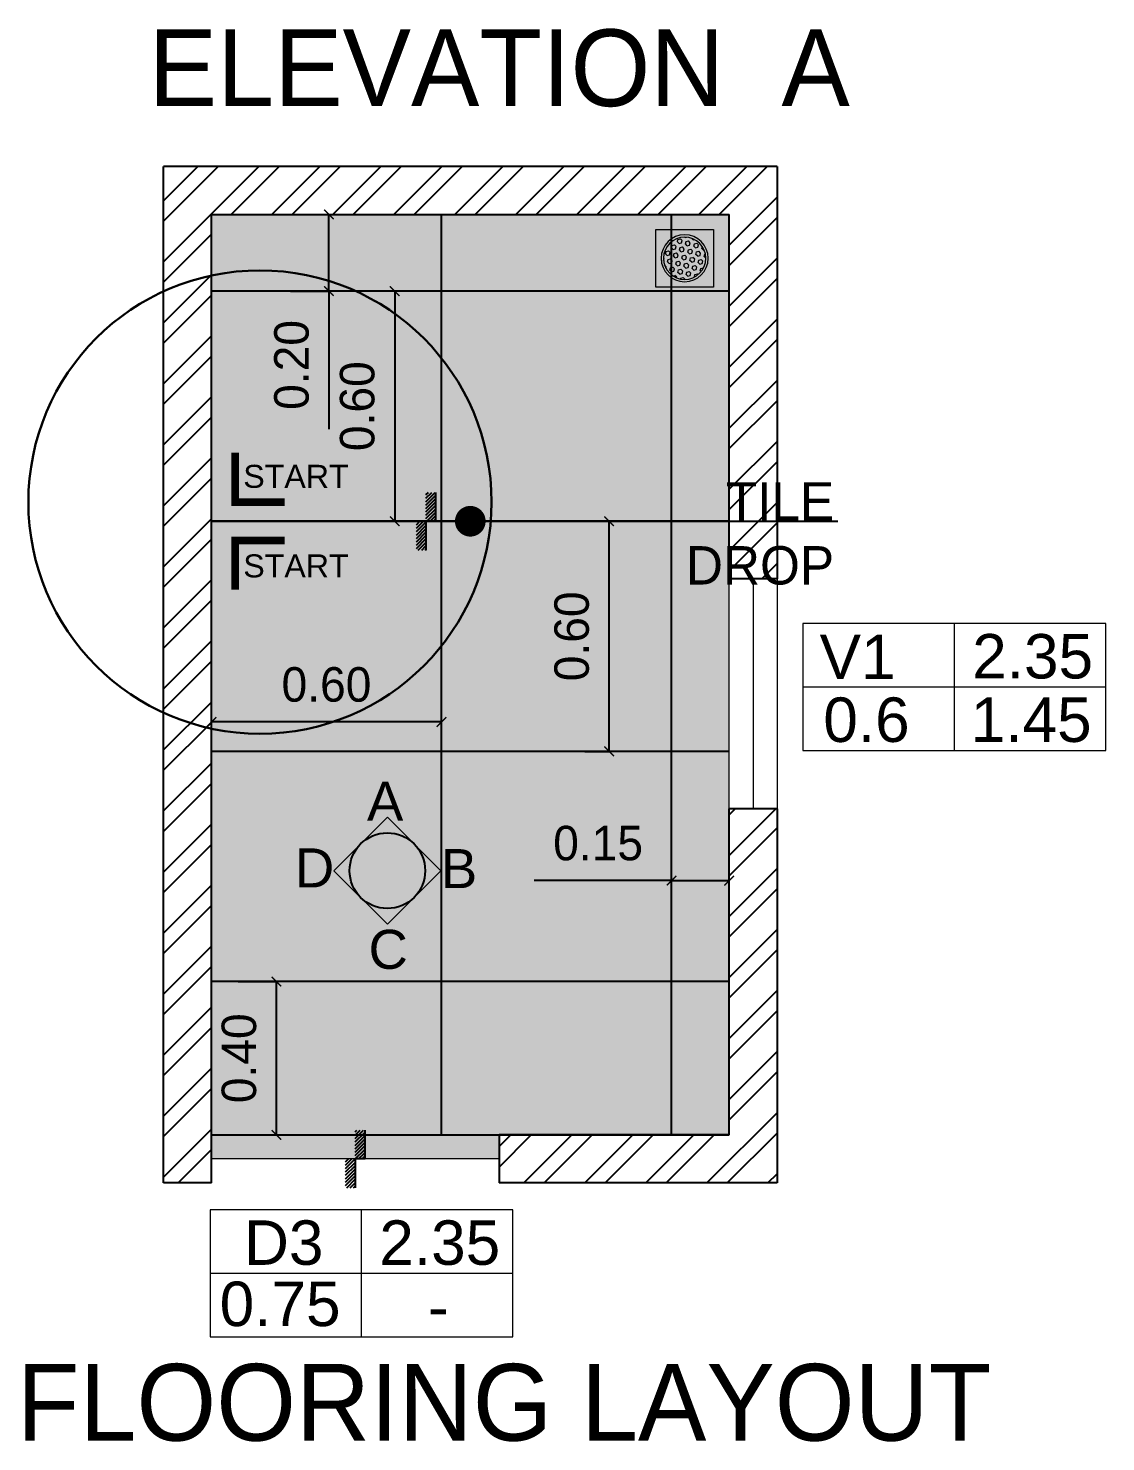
# Model space of a CAD drawing. Header units: metres. Extents: x 494 to 1845, y -666 to 1061.
# Drawn here: x 1783.964 to 1786.773, y 201.382 to 205.067 of the extents above; entities that cross this region are included whole.
import ezdxf

# ---------------------------------------------------------------- set-up
doc = ezdxf.new("R2010")
doc.units = ezdxf.units.M
doc.header["$MEASUREMENT"] = 0
doc.linetypes.add('1', pattern=[0])
doc.layers.get('Defpoints').update_dxf_attribs({"color": 12})
for name, color, linetype, lineweight in [('.', 7, 'Continuous', 5), ('01 WALL', 7, 'Continuous', 25), ('10 furniture', 8, 'Continuous', 13), ('ARCHITECTURAL COMMENTS', 2, 'Continuous', 30), ('toilet', 8, 'Continuous', 0), ('VDA-DOOR', 23, 'Continuous', 5), ('VDA-DW TAGS', 4, 'Continuous', 9), ('VDA-ELEV LINES', 8, 'Continuous', 9), ('VDA-WALL', 250, 'Continuous', 25), ('VDA-WINDOW', 5, 'Continuous', 9)]:
    doc.layers.add(name, color=color, linetype=linetype, lineweight=lineweight)
for name, color, linetype in [('A-TAGS', 210, 'Continuous'), ('Flooring', 250, 'Continuous'), ('TILE DROP', 180, '1'), ('TOILET FIXTURES', 8, 'Continuous'), ('VDA-DIM', 252, '1'), ('VDA-TEXT', 250, '1'), ('VDA-WALL HATCH', 252, 'Continuous'), ('VDA_TILES', 152, '1')]:
    doc.layers.add(name, color=color, linetype=linetype)
doc.styles.add('0.2', font='arial.ttf', dxfattribs={"height": 0.2})
doc.styles.add('arial', font='arial.ttf', dxfattribs={"height": 0.3})
doc.styles.add('RS', font='GOTHIC.TTF')
doc.styles.get("Standard").update_dxf_attribs({"font": 'arial.ttf'})
doc.dimstyles.new('SMALL-1', dxfattribs={"dimtxt": 0.16, "dimasz": 0.035, "dimexe": 0, "dimexo": 0.1, "dimgap": 0.05, "dimtad": 1, "dimzin": 0, "dimdsep": 46, "dimtxsty": 'RS', "dimblk": 'DOT', "dimcen": 2.5, "dimclrd": 256, "dimclre": 256, "dimclrt": 5, "dimadec": 0, "dimazin": 0, "dimtfac": 1, "dimtdec": 3, "dimtofl": 0, "dimtmove": 0, "dimatfit": 3, "dimfxl": 0, "dimtolj": 1, "dimtzin": 0, "dimarcsym": 0})
doc.dimstyles.get("Standard").update_dxf_attribs({"dimtxt": 0.18, "dimasz": 0.18, "dimexe": 0.18, "dimexo": 0.0625, "dimgap": 0.09, "dimtad": 0, "dimtih": 1, "dimtoh": 1, "dimdec": 4, "dimzin": 0, "dimdsep": 46, "dimtxsty": 'Standard', "dimcen": 0.09, "dimadec": 0, "dimazin": 0, "dimtfac": 1, "dimtdec": 4, "dimtofl": 0, "dimtmove": 0, "dimatfit": 3, "dimfxl": 0, "dimtolj": 1, "dimtzin": 0, "dimarcsym": 0})
pattern_1 = [(45, (527.15222, -169.54666), (-0.079549513, 0.079549513), []), (45, (527.20525, -169.54666), (-0.079549513, 0.079549513), [])]
pattern_2 = [(135, (-4e-16, 0.375), (-0.00441942, -0.00441942), [])]

# ---------------------------------------------------------------- blocks, each defined once
blk = doc.blocks.new('TT-level diff-flat-14')
at = {"layer": 'TILE DROP'}
h = blk.add_hatch(dxfattribs=at)
h.set_pattern_fill('ANSI31', color=256, scale=0.05, angle=90, style=0)
h.set_pattern_definition(pattern_2)
h.paths.add_polyline_path([(-0.075, 0.025), (-0.075, 0), (0, 0), (0, 0.025)])
h = blk.add_hatch(dxfattribs=at)
h.set_pattern_fill('ANSI31', color=256, scale=0.05, angle=90, style=0)
h.set_pattern_definition(pattern_2)
h.paths.add_polyline_path([(0, 0), (0, -0.025), (0.075, -0.025), (0.075, 0)])
for points in [[(0, 0), (-0.075, 0)], [(0.075, -0.025), (0, -0.025), (0, 0), (-0.075, 0)]]:
    blk.add_lwpolyline(points, dxfattribs=at)
blk = doc.blocks.new('V1')
at = {"layer": 'VDA-DW TAGS'}
for p, q in [((1525.346, 322.8255), (1525.346, 323.1564)), ((1525.7407, 322.9909), (1524.951, 322.9909))]:
    blk.add_line(p, q, dxfattribs=at)
blk.add_lwpolyline([(1525.7407, 323.1564), (1524.951, 323.1564), (1524.951, 322.8255), (1525.7407, 322.8255)], close=True, dxfattribs=at)
at = {"layer": 'VDA-DW TAGS', "char_height": 0.11598, "attachment_point": 8, "style": 'arial'}
for s, insert, width in [('2.35', (1525.5501, 323.0116), 0.282293), ('V1', (1525.0936, 323.0116), 0.282293), ('0.6', (1525.1168, 322.8462), 0.27584), ('1.45', (1525.5462, 322.8462), 0.366174)]:
    blk.add_mtext(s, dxfattribs=dict(at, insert=insert, width=width))
blk = doc.blocks.new('D3 F')
at = {"layer": 'VDA-DW TAGS'}
for p, q in [((1526.9357, 319.9002), (1526.9357, 320.2311)), ((1527.3304, 320.0657), (1526.5407, 320.0657))]:
    blk.add_line(p, q, dxfattribs=at)
blk.add_lwpolyline([(1527.3304, 320.2311), (1526.5407, 320.2311), (1526.5407, 319.9002), (1527.3304, 319.9002)], close=True, dxfattribs=at)
at = {"layer": 'VDA-DW TAGS', "attachment_point": 8, "style": 'arial'}
for s, insert, char_height, width in [('D3', (1526.733, 320.0863), 0.11598, 0.282293), ('2.35', (1527.1398, 320.0863), 0.11598, 0.282293), ('0.75', (1526.7235, 319.9266), 0.11598, 0.27584), ('-', (1527.1359, 319.9209), 0.116, 0.366174)]:
    blk.add_mtext(s, dxfattribs=dict(at, insert=insert, char_height=char_height, width=width))
blk = doc.blocks.new('4545')
at = {"layer": '.'}
h = blk.add_hatch(color=256, dxfattribs=at)
h.dxf.hatch_style = 1
h.paths.add_polyline_path([(35508.49, -1448.68), (35510.41, -1446.77), (35512.33, -1448.68, 0.414214), (35508.49, -1448.68)])
h.paths.add_polyline_path([(35508.49, -1452.51, 0.414214), (35512.33, -1452.51), (35510.41, -1454.43), (35508.49, -1452.51)])
h.paths.add_polyline_path([(35506.58, -1450.6), (35508.49, -1448.68, 0.414214), (35508.49, -1452.51)])
h.paths.add_polyline_path([(35512.33, -1448.68), (35514.24, -1450.6), (35512.33, -1452.51, 0.198912), (35513.12, -1450.6, 0.198912)])
blk.add_circle((35510.41, -1450.6), 2.71)
at = {"layer": 'Flooring', "lineweight": -2}
for p, q in [((35510.41, -1446.77), (35506.58, -1450.6)), ((35514.24, -1450.6), (35510.41, -1446.77)), ((35506.58, -1450.6), (35510.41, -1454.43)), ((35510.41, -1454.43), (35514.24, -1450.6))]:
    blk.add_line(p, q, dxfattribs=at)
at = {"layer": 'A-TAGS', "color": 0, "ltscale": 5, "char_height": 2.8, "attachment_point": 2, "style": 'arial'}
for s, insert, width in [('{\\T0.9;D}', (35505.05, -1449, 12.17), 2.4002), ('{\\T0.9;B}', (35515.42, -1449.05, 12.17), 2.0754), ('{\\T0.9;C}', (35510.33, -1454.84, 12.17), 2.7249)]:
    blk.add_mtext(s, dxfattribs=dict(at, insert=insert, width=width))
at = {"layer": 'toilet', "color": 0, "lineweight": 5, "insert": (35510.12, -1444.22, 12.17), "char_height": 2.8, "width": 2.8332, "attachment_point": 2, "style": 'arial'}
blk.add_mtext('{\\T0.9;A}', dxfattribs=at)
blk = doc.blocks.new('MULTI TRAP')
at = {"layer": '10 furniture'}
for p, q in [((75, 75), (-75, 75)), ((-75, 75), (-75, -75)), ((75, -75), (75, 75)), ((-34.5, 42.8), (-32.3, 40.6)), ((-32.3, 40.6), (-26.2, 42.3)), ((-26.2, 42.3), (-24.5, 48.4)), ((-25.1, 49), (-24.5, 48.4)), ((-15.6, 39.4), (-13.9, 45.6)), ((-15.6, 39.4), (-11.1, 35)), ((-13.9, 45.6), (-7.8, 47.2)), ((-7.8, 47.2), (-3.3, 42.7)), ((-4.9, 36.6), (-3.3, 42.7)), ((0, 55), (4.5, 50.5)), ((4.5, 50.5), (10.6, 52.2)), ((5.7, 33.8), (7.3, 39.9)), ((7.3, 39.9), (13.5, 41.5)), ((10.6, 52.2), (11.1, 53.9)), ((13.5, 41.5), (18, 37)), ((16.3, 30.9), (18, 37)), ((21.2, 49.3), (21.6, 50.6)), ((21.2, 49.3), (25.7, 44.8)), ((25.7, 44.8), (30.2, 46)), ((-55, 0.4), (-54.4, 0.6)), ((-54.4, 0.6), (-49.9, -3.9)), ((-48.6, 25.8), (-47.9, 25.1)), ((-47.9, 25.1), (-41.7, 26.7)), ((-46.7, 8.3), (-45, 14.5)), ((-46.7, 8.3), (-42.2, 3.8)), ((-45, 14.5), (-38.9, 16.1)), ((-42.3, 35.1), (-40.1, 32.9)), ((-42.2, 3.8), (-36, 5.5)), ((-41.7, 26.7), (-40.1, 32.9)), ((-38.9, 16.1), (-34.4, 11.6)), ((-36, 5.5), (-34.4, 11.6)), ((-31.1, 23.9), (-29.5, 30)), ((-31.1, 23.9), (-26.6, 19.4)), ((-29.5, 30), (-23.3, 31.7)), ((-26.6, 19.4), (-20.5, 21)), ((-25.4, 2.6), (-23.8, 8.8)), ((-25.4, 2.6), (-20.9, -1.8)), ((-23.8, 8.8), (-17.6, 10.4)), ((-23.3, 31.7), (-18.8, 27.2)), ((-20.5, 21), (-18.8, 27.2)), ((-17.6, 10.4), (-13.1, 5.9)), ((-14.8, -0.2), (-13.1, 5.9)), ((-11.1, 35), (-4.9, 36.6)), ((-9.9, 18.2), (-8.2, 24.3)), ((-9.9, 18.2), (-5.4, 13.7)), ((-8.2, 24.3), (-2.1, 26)), ((-5.4, 13.7), (0.8, 15.4)), ((-4.2, -3), (-2.5, 3.1)), ((-2.5, 3.1), (3.6, 4.7)), ((-2.1, 26), (2.4, 21.5)), ((0.8, 15.4), (2.4, 21.5)), ((3.6, 4.7), (8.1, 0.2)), ((5.7, 33.8), (10.2, 29.3)), ((6.5, -5.9), (8.1, 0.2)), ((10.2, 29.3), (16.3, 30.9)), ((11.4, 12.5), (13, 18.6)), ((11.4, 12.5), (15.9, 8)), ((13, 18.6), (19.2, 20.3)), ((15.9, 8), (22, 9.7)), ((19.2, 20.3), (23.7, 15.8)), ((22, 9.7), (23.7, 15.8)), ((26.9, 28.1), (28.6, 34.2)), ((26.9, 28.1), (31.4, 23.6)), ((28.6, 34.2), (34.7, 35.8)), ((31.4, 23.6), (37.6, 25.2)), ((32.6, 6.8), (34.3, 12.9)), ((32.6, 6.8), (37.1, 2.3)), ((34.3, 12.9), (40.4, 14.6)), ((34.7, 35.8), (39.2, 31.3)), ((37.1, 2.3), (43.3, 4)), ((37.6, 25.2), (39.2, 31.3)), ((40.4, 14.6), (44.9, 10.1)), ((43.3, 4), (44.9, 10.1)), ((48.2, 22.4), (48.9, 25.1)), ((48.2, 22.4), (51.6, 18.9)), ((53.9, 1.1), (54.8, 4.6)), ((53.9, 1.1), (55, 0)), ((-54, -10.7), (-51.6, -10.1)), ((-51.6, -10.1), (-49.9, -3.9)), ((-50.7, -21.2), (-48.7, -20.7)), ((-48.7, -20.7), (-44.3, -25.2)), ((-45.7, -30.6), (-44.3, -25.2)), ((-41, -12.9), (-39.3, -6.8)), ((-41, -12.9), (-36.5, -17.4)), ((-39.3, -6.8), (-33.2, -5.1)), ((-36.5, -17.4), (-30.3, -15.8)), ((-35.3, -34.2), (-33.6, -28)), ((-35.3, -34.2), (-30.8, -38.6)), ((-33.6, -28), (-27.5, -26.4)), ((-33.2, -5.1), (-28.7, -9.6)), ((-30.3, -15.8), (-28.7, -9.6)), ((-27.5, -26.4), (-23, -30.9)), ((-24.7, -37), (-23, -30.9)), ((-20.9, -1.8), (-14.8, -0.2)), ((-19.7, -18.6), (-18.1, -12.5)), ((-19.7, -18.6), (-15.2, -23.1)), ((-18.1, -12.5), (-11.9, -10.8)), ((-15.2, -23.1), (-9.1, -21.5)), ((-14, -39.9), (-12.4, -33.7)), ((-12.4, -33.7), (-6.3, -32.1)), ((-11.9, -10.8), (-7.5, -15.3)), ((-9.1, -21.5), (-7.5, -15.3)), ((-6.3, -32.1), (-1.8, -36.6)), ((-4.2, -3), (0.3, -7.5)), ((-3.4, -42.7), (-1.8, -36.6)), ((0.3, -7.5), (6.5, -5.9)), ((1.5, -24.3), (3.2, -18.2)), ((1.5, -24.3), (6, -28.8)), ((3.2, -18.2), (9.3, -16.5)), ((6, -28.8), (12.1, -27.1)), ((9.3, -16.5), (13.8, -21)), ((12.1, -27.1), (13.8, -21)), ((17.1, -8.7), (18.7, -2.6)), ((17.1, -8.7), (21.6, -13.2)), ((18.7, -2.6), (24.9, -1)), ((21.6, -13.2), (27.7, -11.6)), ((22.8, -30), (24.4, -23.9)), ((22.8, -30), (27.3, -34.5)), ((24.4, -23.9), (30.6, -22.2)), ((24.9, -1), (29.3, -5.5)), ((27.3, -34.5), (33.4, -32.8)), ((27.7, -11.6), (29.3, -5.5)), ((30.6, -22.2), (35, -26.7)), ((33.4, -32.8), (35, -26.7)), ((38.3, -14.4), (40, -8.3)), ((38.3, -14.4), (42.8, -18.9)), ((40, -8.3), (46.1, -6.7)), ((42.8, -18.9), (49, -17.3)), ((45.2, -31.4), (45.7, -29.5)), ((45.7, -29.5), (46.5, -29.3)), ((46.1, -6.7), (50.6, -11.1)), ((49, -17.3), (50.6, -11.1)), ((-30.8, -38.6), (-24.7, -37)), ((-25.6, -48.7), (-21.8, -47.6)), ((-21.8, -47.6), (-17.3, -52.1)), ((-17.3, -52.2), (-17.3, -52.1)), ((-14, -39.9), (-9.5, -44.3)), ((-9.5, -44.3), (-3.4, -42.7)), ((-5.7, -54.7), (-0.6, -53.3)), ((-0.6, -53.3), (1.1, -55)), ((7.2, -45.5), (8.9, -39.4)), ((7.2, -45.5), (11.7, -50)), ((8.9, -39.4), (15, -37.8)), ((11.7, -50), (17.8, -48.4)), ((15, -37.8), (19.5, -42.3)), ((17.8, -48.4), (19.5, -42.3)), ((29.8, -46.2), (30.1, -45.1)), ((30.1, -45.1), (32.3, -44.5)), ((-75, -75), (75, -75))]:
    blk.add_line(p, q, dxfattribs=at)
for radius in [61, 55]:
    blk.add_circle((0, 0), radius, dxfattribs=at)
blk = doc.blocks.new('_ArchTick')
at = {"color": 0, "linetype": 'ByBlock', "const_width": 0.15}
blk.add_lwpolyline([(-0.5, -0.5), (0.5, 0.5)], dxfattribs=at)
blk = doc.blocks.new('*D1039')
at = {"layer": 'Defpoints', "color": 0}
for p in [(1784.5476, 204.5821), (1784.7477, 204.5821), (1784.5476, 204.3821)]:
    blk.add_point(p, dxfattribs=at)
at = {"layer": 'VDA-DIM', "lineweight": -2}
for p, q in [((1784.6476, 204.5821), (1784.7477, 204.5821)), ((1784.7477, 204.3821), (1784.7477, 204.5821)), ((1784.6476, 204.3821), (1784.7477, 204.3821)), ((1784.7477, 204.3821), (1784.7477, 204.0221))]:
    blk.add_line(p, q, dxfattribs=at)
at = {"layer": 'VDA-DIM', "lineweight": -2, "xscale": 0.025, "yscale": 0.025, "zscale": 0.025}
for p, rotation in [((1784.7477, 204.5821), 90), ((1784.7477, 204.3821), 270)]:
    blk.add_blockref('_ArchTick', p, dxfattribs=dict(at, rotation=rotation))
at = {"layer": 'VDA-DIM', "color": 5, "insert": (1784.6504, 204.1896), "char_height": 0.09, "attachment_point": 5, "rotation": 90, "style": 'RS'}
blk.add_mtext('\\A1;0.20', dxfattribs=at)
blk = doc.blocks.new('*D1040')
at = {"layer": 'Defpoints', "color": 0}
for p in [(1784.8722, 204.3821), (1784.8722, 203.7821), (1784.9191, 203.7821)]:
    blk.add_point(p, dxfattribs=at)
at = {"layer": 'VDA-DIM', "lineweight": -2}
for p, q in [((1784.9191, 204.3821), (1784.9191, 204.3821)), ((1784.9191, 204.3821), (1784.9191, 203.7821)), ((1784.9191, 203.7821), (1784.9191, 203.7821))]:
    blk.add_line(p, q, dxfattribs=at)
at = {"layer": 'VDA-DIM', "lineweight": -2, "xscale": 0.025, "yscale": 0.025, "zscale": 0.025}
for p, rotation in [((1784.9191, 204.3821), 90), ((1784.9191, 203.7821), 270)]:
    blk.add_blockref('_ArchTick', p, dxfattribs=dict(at, rotation=rotation))
at = {"layer": 'VDA-DIM', "color": 5, "insert": (1784.8218, 204.0821), "char_height": 0.09, "attachment_point": 5, "rotation": 90, "style": 'RS'}
blk.add_mtext('\\A1;0.60', dxfattribs=at)
blk = doc.blocks.new('*D1041')
at = {"layer": 'Defpoints', "color": 0}
for p in [(1784.6106, 202.5821), (1784.6106, 202.5821), (1784.6106, 202.1821)]:
    blk.add_point(p, dxfattribs=at)
at = {"layer": 'VDA-DIM', "lineweight": -2}
for p, q in [((1784.5106, 202.5821), (1784.6106, 202.5821)), ((1784.6106, 202.1821), (1784.6106, 202.5821)), ((1784.5106, 202.1821), (1784.6106, 202.1821))]:
    blk.add_line(p, q, dxfattribs=at)
at = {"layer": 'VDA-DIM', "lineweight": -2, "xscale": 0.025, "yscale": 0.025, "zscale": 0.025}
for p, rotation in [((1784.6106, 202.5821), 90), ((1784.6106, 202.1821), 270)]:
    blk.add_blockref('_ArchTick', p, dxfattribs=dict(at, rotation=rotation))
at = {"layer": 'VDA-DIM', "color": 5, "insert": (1784.5134, 202.3821), "char_height": 0.09, "attachment_point": 5, "rotation": 90, "style": 'RS'}
blk.add_mtext('\\A1;0.40', dxfattribs=at)
blk = doc.blocks.new('*D1042')
at = {"layer": 'Defpoints', "color": 0}
for p in [(1785.6412, 202.8577), (1785.7912, 202.8577), (1785.7912, 202.8452)]:
    blk.add_point(p, dxfattribs=at)
at = {"layer": 'VDA-DIM', "lineweight": -2}
for p, q in [((1785.6412, 202.8452), (1785.2827, 202.8452)), ((1785.6412, 202.8452), (1785.6412, 202.8452)), ((1785.6412, 202.8452), (1785.7912, 202.8452)), ((1785.7912, 202.8452), (1785.7912, 202.8452))]:
    blk.add_line(p, q, dxfattribs=at)
at = {"layer": 'VDA-DIM', "lineweight": -2, "xscale": 0.025, "yscale": 0.025, "zscale": 0.025, "rotation": 180}
blk.add_blockref('_ArchTick', (1785.6412, 202.8452), dxfattribs=at)
at = {"layer": 'VDA-DIM', "lineweight": -2, "xscale": 0.025, "yscale": 0.025, "zscale": 0.025}
blk.add_blockref('_ArchTick', (1785.7912, 202.8452), dxfattribs=at)
at = {"layer": 'VDA-DIM', "color": 5, "insert": (1785.4495, 202.9425), "char_height": 0.09, "attachment_point": 5, "style": 'RS'}
blk.add_mtext('\\A1;0.15', dxfattribs=at)
blk = doc.blocks.new('*D1043')
at = {"layer": 'Defpoints', "color": 0}
for p in [(1785.3146, 203.7821), (1785.4783, 203.7821), (1785.3146, 203.1821)]:
    blk.add_point(p, dxfattribs=at)
at = {"layer": 'VDA-DIM', "lineweight": -2}
for p, q in [((1785.4146, 203.7821), (1785.4783, 203.7821)), ((1785.4783, 203.1821), (1785.4783, 203.7821)), ((1785.4146, 203.1821), (1785.4783, 203.1821))]:
    blk.add_line(p, q, dxfattribs=at)
at = {"layer": 'VDA-DIM', "lineweight": -2, "xscale": 0.025, "yscale": 0.025, "zscale": 0.025}
for p, rotation in [((1785.4783, 203.7821), 90), ((1785.4783, 203.1821), 270)]:
    blk.add_blockref('_ArchTick', p, dxfattribs=dict(at, rotation=rotation))
at = {"layer": 'VDA-DIM', "color": 5, "insert": (1785.381, 203.4821), "char_height": 0.09, "attachment_point": 5, "rotation": 90, "style": 'RS'}
blk.add_mtext('\\A1;0.60', dxfattribs=at)
blk = doc.blocks.new('*D1044')
at = {"layer": 'Defpoints', "color": 0}
for p in [(1784.4412, 203.2588), (1784.4412, 203.1821), (1785.0412, 203.1821)]:
    blk.add_point(p, dxfattribs=at)
at = {"layer": 'VDA-DIM', "lineweight": -2}
for p, q in [((1784.4412, 203.2588), (1784.4412, 203.2588)), ((1785.0412, 203.2588), (1784.4412, 203.2588)), ((1785.0412, 203.2588), (1785.0412, 203.2588))]:
    blk.add_line(p, q, dxfattribs=at)
at = {"layer": 'VDA-DIM', "lineweight": -2, "xscale": 0.025, "yscale": 0.025, "zscale": 0.025, "rotation": 180}
blk.add_blockref('_ArchTick', (1784.4412, 203.2588), dxfattribs=at)
at = {"layer": 'VDA-DIM', "lineweight": -2, "xscale": 0.025, "yscale": 0.025, "zscale": 0.025}
blk.add_blockref('_ArchTick', (1785.0412, 203.2588), dxfattribs=at)
at = {"layer": 'VDA-DIM', "color": 5, "insert": (1784.7412, 203.3561), "char_height": 0.09, "attachment_point": 5, "style": 'RS'}
blk.add_mtext('\\A1;0.60', dxfattribs=at)

msp = doc.modelspace()

# ---------------------------------------------------------------- hatches: boundary and pattern name
at = {"layer": '01 WALL', "lineweight": 30, "true_color": 0xfcf1d4}
h = msp.add_hatch(color=7, dxfattribs=at)
h.dxf.hatch_style = 1
h.paths.add_polyline_path([(1784.4412, 202.1196), (1784.4412, 204.5821), (1785.7912, 204.5821), (1785.7912, 203.6321), (1785.7912, 202.1821), (1785.1912, 202.1821), (1785.1912, 202.1196)])
at = {"layer": 'VDA-WALL HATCH'}
h = msp.add_hatch(dxfattribs=at)
h.set_pattern_fill('ANSI32', color=256, scale=0.3)
h.set_pattern_definition(pattern_1)
h.paths.add_polyline_path([(1785.9162, 204.7071), (1784.3162, 204.7071), (1784.3162, 202.1821), (1784.3162, 202.0571), (1784.4412, 202.0571), (1784.4412, 204.5821), (1785.7912, 204.5821), (1785.7912, 203.6321), (1785.9162, 203.6321)])
h = msp.add_hatch(dxfattribs=at)
h.set_pattern_fill('ANSI32', color=256, scale=0.3)
h.set_pattern_definition(pattern_1)
h.paths.add_polyline_path([(1785.9162, 203.0321), (1785.7912, 203.0321), (1785.7912, 202.1821), (1785.1912, 202.1821), (1785.1912, 202.0571), (1785.9162, 202.0571)])

# ---------------------------------------------------------------- linework, layer by layer
at = {"layer": '01 WALL', "color": 23, "const_width": 0.02}
for points in [[(1784.5033, 203.9607), (1784.5033, 203.8321), (1784.6321, 203.8321)], [(1784.5033, 203.6034), (1784.5033, 203.7321), (1784.6321, 203.7321)]]:
    msp.add_lwpolyline(points, dxfattribs=at)
at = {"layer": 'ARCHITECTURAL COMMENTS'}
msp.add_circle((1784.5677, 203.8321), 0.6039, dxfattribs=at)
at = {"layer": 'TILE DROP'}
msp.add_line((1784.4412, 203.7821), (1785.7912, 203.7821), dxfattribs=at)
at = {"layer": 'VDA-DOOR'}
msp.add_line((1785.1912, 202.1196), (1784.4412, 202.1196), dxfattribs=at)
at = {"layer": 'VDA-ELEV LINES'}
for p, q in [((1785.7912, 203.0321), (1785.7912, 203.6321)), ((1785.9161, 203.6321), (1785.9161, 203.0321))]:
    msp.add_line(p, q, dxfattribs=at)
at = {"layer": 'VDA-WALL'}
for p, q in [((1785.9162, 204.7071), (1784.3162, 204.7071)), ((1785.9162, 204.7071), (1785.9162, 203.6321)), ((1784.4412, 204.5821), (1785.7912, 204.5821)), ((1785.7912, 203.6321), (1785.7912, 204.5821)), ((1785.9162, 203.6321), (1785.7912, 203.6321)), ((1785.9162, 203.0321), (1785.7912, 203.0321)), ((1785.7912, 202.1821), (1785.7912, 203.0321)), ((1785.9162, 203.0321), (1785.9162, 202.0571)), ((1785.7912, 202.1821), (1785.1912, 202.1821)), ((1785.1912, 202.1821), (1785.1912, 202.0571)), ((1784.4412, 202.0571), (1784.3162, 202.0571)), ((1785.9162, 202.0571), (1785.1912, 202.0571))]:
    msp.add_line(p, q, dxfattribs=at)
at = {"layer": 'VDA-WALL', "color": 0}
msp.add_line((1784.4412, 202.1821), (1785.7912, 202.1821), dxfattribs=at)
at = {"layer": 'VDA-WALL'}
for points in [[(1784.3162, 202.0571), (1784.3162, 204.7071)], [(1784.4412, 202.0571), (1784.4412, 204.5821)]]:
    msp.add_lwpolyline(points, dxfattribs=at)
at = {"layer": 'VDA-WINDOW'}
msp.add_line((1785.8536, 203.6321), (1785.8536, 203.0321), dxfattribs=at)
at = {"layer": 'VDA_TILES'}
for p, q in [((1784.4412, 202.1821), (1784.4412, 204.5821)), ((1785.0412, 202.1821), (1785.0412, 204.5821)), ((1785.6412, 202.1821), (1785.6412, 204.5821)), ((1785.7912, 204.3821), (1784.4412, 204.3821)), ((1785.7912, 203.7821), (1784.4412, 203.7821)), ((1785.7912, 203.1821), (1784.4412, 203.1821)), ((1785.7912, 202.5821), (1784.4412, 202.5821))]:
    msp.add_line(p, q, dxfattribs=at)

# ---------------------------------------------------------------- block references
at = {"lineweight": 5, "xscale": 0.0363621869544943, "yscale": 0.0363621869544943, "zscale": 0.0363621869544943}
msp.add_blockref('4545', (493.6638, 255.6181), dxfattribs=at)
at = {"layer": 'TILE DROP', "rotation": 90}
for p in [(1785.0006, 203.7821), (1784.8162, 202.1196)]:
    msp.add_blockref('TT-level diff-flat-14', p, dxfattribs=at)
at = {"layer": 'TOILET FIXTURES', "color": 252, "xscale": -0.001004725458628685, "yscale": 0.001004725458628685, "zscale": 0.001004725458628685, "rotation": 270}
msp.add_blockref('MULTI TRAP', (1785.6752, 204.4677), dxfattribs=at)
at = {"layer": 'VDA-DW TAGS'}
for name, p in [('V1', (261.0325, -119.6411)), ('D3 F', (257.8968, -118.2444))]:
    msp.add_blockref(name, p, dxfattribs=at)

# ---------------------------------------------------------------- texts
at = {"layer": 'VDA-TEXT'}
for s, insert, char_height, width, attachment_point, style in [('{\\fCentury Gothic|b0|i0|c0|p34;ELEVATION  A}', (1785.1918, 205.0643), 0.2, 2.207254, 2, '0.2'), ('\\pi0.37152;{\\fCentury Gothic|b0|i0|c0|p34; TILE }\\P\\pi0.35935;{\\fCentury Gothic|b0|i0|c0|p34;DROP}\\P\\pi0.37152;{\\fCentury Gothic|b0|i0|c0|p34; }', (1786.0649, 203.8839), 0.1, 1.314504061156185e-11, 3, 'arial'), ('\\pt2;{\\fCentury Gothic|b0|i0|c0|p34;FLOORING LAYOUT}', (1785.2042, 201.5852), 0.2, 2.966366, 2, '0.2')]:
    msp.add_mtext(s, dxfattribs=dict(at, insert=insert, char_height=char_height, width=width, attachment_point=attachment_point, style=style))
at = {"layer": 'VDA-TEXT', "color": 7, "char_height": 0.06, "width": 0.951781, "style": 'arial'}
for insert, attachment_point in [((1784.1868, 203.9292), 1), ((1784.1868, 203.6349), 7)]:
    msp.add_mtext('\\pi0.33747;START  ', dxfattribs=dict(at, insert=insert, attachment_point=attachment_point))

# ---------------------------------------------------------------- dimensions: what is measured, and where the dimension line sits
at = {"layer": 'VDA-DIM'}
dim = msp.add_linear_dim(base=(1784.7477, 204.5821), p1=(1784.5476, 204.3821), p2=(1784.5476, 204.5821), angle=90, dimstyle='SMALL-1', override={"dimtxt": 0.09, "dimasz": 0.025, "dimblk": 'ArchTick'}, dxfattribs=at)
dim.commit()
dim.dimension.update_dxf_attribs({"geometry": '*D1039', "text_midpoint": (1784.7477, 204.1896), "dimtype": 160})
for base, p1, p2, picture, middle in [((1784.9191, 203.7821), (1784.8722, 204.3821), (1784.8722, 203.7821), '*D1040', (1784.8218, 204.0821)), ((1785.4783, 203.7821), (1785.3146, 203.1821), (1785.3146, 203.7821), '*D1043', (1785.381, 203.4821)), ((1784.6106, 202.5821), (1784.6106, 202.1821), (1784.6106, 202.5821), '*D1041', (1784.5134, 202.3821))]:
    dim = msp.add_linear_dim(base=base, p1=p1, p2=p2, angle=90, dimstyle='SMALL-1', override={"dimtxt": 0.09, "dimasz": 0.025, "dimblk": 'ArchTick'}, dxfattribs=at)
    dim.commit()
    dim.dimension.update_dxf_attribs({"geometry": picture, "text_midpoint": middle})
dim = msp.add_linear_dim(base=(1784.4412, 203.2588), p1=(1785.0412, 203.1821), p2=(1784.4412, 203.1821), dimstyle='SMALL-1', override={"dimtxt": 0.09, "dimasz": 0.025, "dimblk": 'ArchTick'}, dxfattribs=at)
dim.commit()
dim.dimension.update_dxf_attribs({"geometry": '*D1044', "text_midpoint": (1784.7412, 203.3561)})
dim = msp.add_linear_dim(base=(1785.7912, 202.8452), p1=(1785.6412, 202.8577), p2=(1785.7912, 202.8577), dimstyle='SMALL-1', override={"dimtxt": 0.09, "dimasz": 0.025, "dimblk": 'ArchTick'}, dxfattribs=at)
dim.commit()
dim.dimension.update_dxf_attribs({"geometry": '*D1042', "text_midpoint": (1785.4495, 202.8452), "dimtype": 160})

# ---------------------------------------------------------------- leaders
at = {"layer": 'VDA-TEXT'}
msp.add_leader([(1785.1162, 203.7821), (1786.0747, 203.7821)], dimstyle='Standard', override={"dimtxt": 0.15, "dimasz": 0.08, "dimgap": 0.09, "dimtad": 0, "dimdec": 3, "dimse1": 1, "dimse2": 1, "dimclrd": 256, "dimclrt": 256, "dimtdec": 3, "dimldrblk": 'Dot', "dimfxl": 0.3, "dimfxlon": 1}, dxfattribs=at)

doc.saveas('drawing.dxf')
